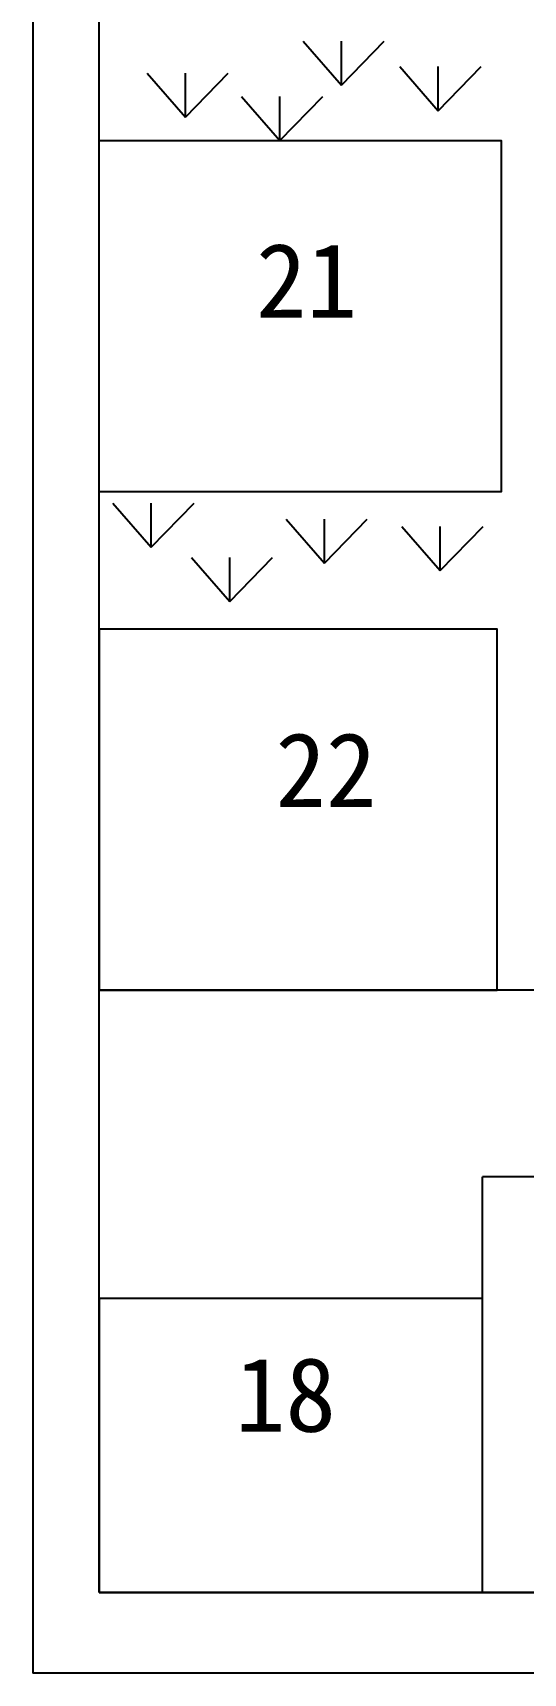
# Model space of a CAD drawing. Header units: inches. Extents: x -287940 to 417543, y -666909 to 91149.
# Drawn here: x -177863 to -144827, y -666909 to -556508 of the extents above; entities that cross this region are included whole.
import ezdxf

# ---------------------------------------------------------------- set-up
doc = ezdxf.new("R2010")
doc.units = ezdxf.units.IN
doc.header["$MEASUREMENT"] = 0

msp = doc.modelspace()

# ---------------------------------------------------------------- linework, layer by layer
at = {"ltscale": 5}
for p, q in [((-177863.4, -455830.815), (-177863.4, -666908.681)), ((-173381.673, -661473.581), (-173381.673, -455830.815)), ((15276.693, -633511.858), (-147574.624, -633511.858)), ((-147574.624, -641691.658), (-147574.624, -633511.858)), ((-173381.673, -661473.581), (-41783.124, -661473.581)), ((-41783.124, -661473.581), (-173381.673, -661473.581)), ((-40584.679, -666908.681), (-177863.4, -666908.681))]:
    msp.add_line(p, q, dxfattribs=at)
at = {"color": 3, "ltscale": 5}
for p, q in [((-159650.9, -557067.469), (-157075.6, -560036.619)), ((-157075.6, -560036.619), (-154191.2, -557067.469)), ((-157075.6, -560036.619), (-157075.6, -557067.469)), ((-170162.1, -559226.269), (-167586.8, -562195.419)), ((-167586.8, -562195.419), (-164702.4, -559226.269)), ((-167586.8, -562195.419), (-167586.8, -559226.269)), ((-153129.6, -558781.669), (-150554.3, -561750.819)), ((-150554.3, -561750.819), (-147669.9, -558781.669)), ((-150554.3, -561750.819), (-150554.3, -558781.669)), ((-163793.6, -560784.069), (-161218.3, -563753.219)), ((-161218.3, -563753.219), (-158333.9, -560784.069)), ((-161218.3, -563753.219), (-161218.3, -560784.069)), ((-172461.7, -588157.369), (-169886.4, -591126.519)), ((-169886.4, -591126.519), (-167002, -588157.369)), ((-169886.4, -591126.519), (-169886.4, -588157.369)), ((-160796.9, -589241.169), (-158221.6, -592210.319)), ((-158221.6, -592210.319), (-155337.2, -589241.169)), ((-158221.6, -592210.319), (-158221.6, -589241.169)), ((-152996.124, -589730.765), (-150420.824, -592699.915)), ((-150420.824, -592699.915), (-147536.424, -589730.765)), ((-150420.824, -592699.915), (-150420.824, -589730.765)), ((-167171.8, -591815.469), (-164596.5, -594784.619)), ((-164596.5, -594784.619), (-161712.1, -591815.469)), ((-164596.5, -594784.619), (-164596.5, -591815.469))]:
    msp.add_line(p, q, dxfattribs=at)
at = {"ltscale": 5}
for points in [[(-173381.673, -458365.738), (-136581.7, -458365.738), (-136581.7, -620932.738), (-173381.673, -620932.738)], [(-173381.673, -563753.219), (-146316.927, -563753.219), (-146316.927, -587392.819), (-173381.673, -587392.819)], [(-173381.673, -620932.738), (-146581.7, -620932.738), (-146581.7, -596651.839), (-173381.673, -596651.839)], [(-173381.673, -661473.581), (-147574.624, -661473.581), (-147574.624, -641691.658), (-173381.673, -641691.658)]]:
    msp.add_lwpolyline(points, close=True, dxfattribs=at)

# ---------------------------------------------------------------- texts
at = {"color": 7, "ltscale": 5, "char_height": 5000, "width": 1824588.24947, "attachment_point": 1}
for s, insert in [('{\\fSimSun|b0|i0|c134|p2;21}', (-162822.624, -570670.97)), ('{\\fSimSun|b0|i0|c134|p2;22}', (-161515.624, -603608.57)), ('{\\fSimSun|b0|i0|c134|p2;18}', (-164243.924, -645654.67))]:
    msp.add_mtext(s, dxfattribs=dict(at, insert=insert))

doc.saveas('drawing.dxf')
